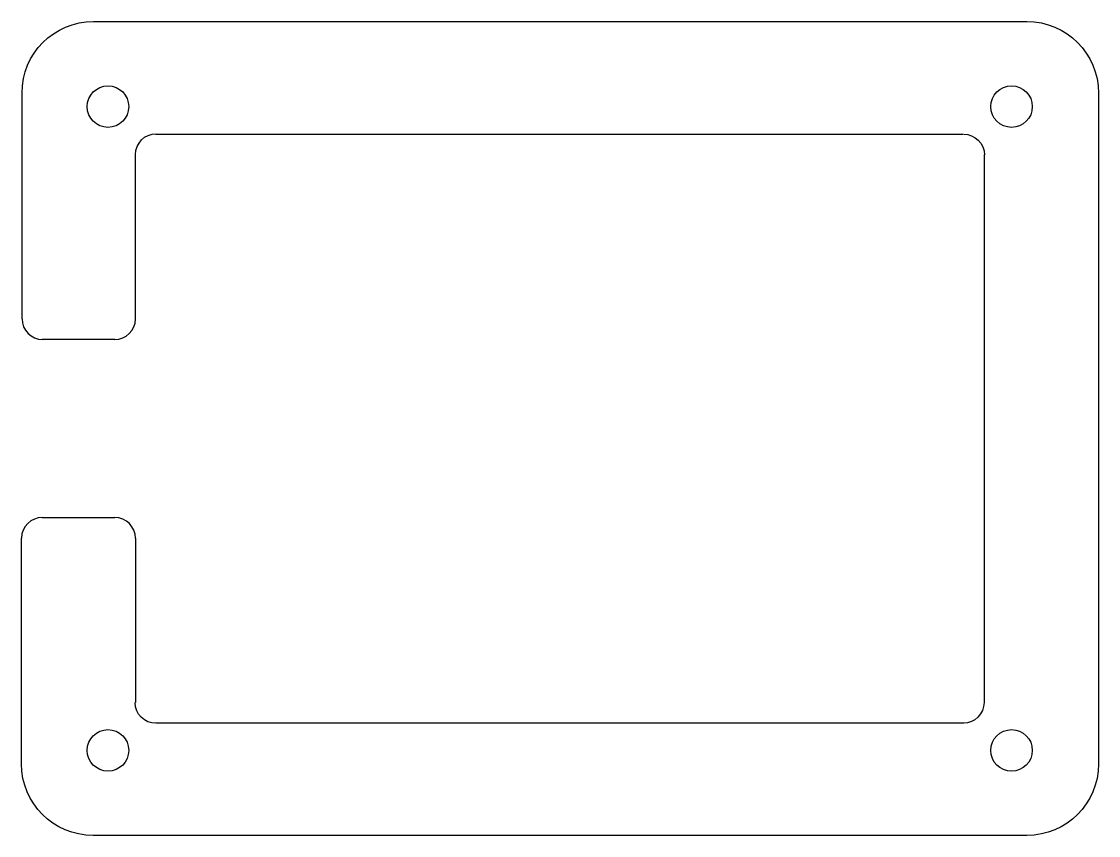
# Model space of a CAD drawing. Header units: inches. Extents: x 0.01 to 3.1, y 0 to 2.34.
import ezdxf

# ---------------------------------------------------------------- set-up
doc = ezdxf.new("R2010")
doc.units = ezdxf.units.IN
doc.header["$MEASUREMENT"] = 0
doc.layers.add('Layer 1', color=7, linetype='Continuous', lineweight=0)

# ---------------------------------------------------------------- blocks, each defined once
blk = doc.blocks.new('Block_0')
at = {"layer": 'Layer 1', "color": 18, "lineweight": 25, "true_color": 0x020202}
blk.add_lwpolyline([(0.0069, 1.4889)], dxfattribs=at)
for centre in [(0.2542, 2.0986), (2.8528, 2.0986), (0.2542, 0.2486), (2.8528, 0.2486)]:
    blk.add_circle(centre, 0.0597, dxfattribs=at)
blk.add_open_spline([(0.0069, 1.4889), (0.0069, 1.4889), (0.0069, 2.1375), (0.0069, 2.1375), (0.0069, 2.2514), (0.0986, 2.3431), (0.2125, 2.3431), (0.2125, 2.3431), (2.8972, 2.3431), (2.8972, 2.3431), (3.0111, 2.3431), (3.1028, 2.2514), (3.1028, 2.1375), (3.1028, 2.1375), (3.1028, 0.2097), (3.1028, 0.2097), (3.1028, 0.0958), (3.0111, 0.0042), (2.8972, 0.0042), (2.8972, 0.0042), (0.2111, 0.0042), (0.2111, 0.0042), (0.0972, 0.0042), (0.0056, 0.0958), (0.0056, 0.2097), (0.0056, 0.2097), (0.0056, 0.8583), (0.0056, 0.8583)], degree=3, knots=[0, 0, 0, 0, 1, 1, 1, 2, 2, 2, 3, 3, 3, 4, 4, 4, 5, 5, 5, 6, 6, 6, 7, 7, 7, 8, 8, 8, 9, 9, 9, 9], dxfattribs=at)
for points in [[(0.3333, 1.9611), (0.3333, 1.9931), (0.3597, 2.0208), (0.3931, 2.0208)], [(0.3917, 2.0194), (0.3917, 2.0194), (2.7139, 2.0194), (2.7139, 2.0194)], [(2.7153, 2.0194), (2.7472, 2.0194), (2.775, 1.9931), (2.775, 1.9597)], [(0.3333, 1.4889), (0.3333, 1.4889), (0.3333, 1.9611), (0.3333, 1.9611)], [(2.7736, 1.9611), (2.7736, 1.9611), (2.7736, 0.3861), (2.7736, 0.3861)], [(0.0069, 1.4889), (0.0069, 1.4569), (0.0333, 1.4292), (0.0667, 1.4292)], [(0.2736, 1.4292), (0.3056, 1.4292), (0.3333, 1.4556), (0.3333, 1.4889)], [(0.2736, 1.4292), (0.2736, 1.4292), (0.0653, 1.4292), (0.0653, 1.4292)], [(0.0653, 0.9181), (0.0333, 0.9181), (0.0056, 0.8917), (0.0056, 0.8583)], [(0.0653, 0.9181), (0.0653, 0.9181), (0.2736, 0.9181), (0.2736, 0.9181)], [(0.3333, 0.8583), (0.3333, 0.8903), (0.3069, 0.9181), (0.2736, 0.9181)], [(0.3333, 0.8583), (0.3333, 0.8583), (0.3333, 0.3861), (0.3333, 0.3861)], [(0.3917, 0.3264), (0.3597, 0.3264), (0.3319, 0.3528), (0.3319, 0.3861)], [(2.7736, 0.3861), (2.7736, 0.3542), (2.7472, 0.3264), (2.7139, 0.3264)], [(2.7153, 0.3264), (2.7153, 0.3264), (0.3917, 0.3264), (0.3917, 0.3264)]]:
    blk.add_open_spline(points, degree=3, dxfattribs=at)

msp = doc.modelspace()

# ---------------------------------------------------------------- block references
at = {"layer": 'Layer 1'}
msp.add_blockref('Block_0', (0, 0), dxfattribs=at)

doc.saveas('drawing.dxf')
